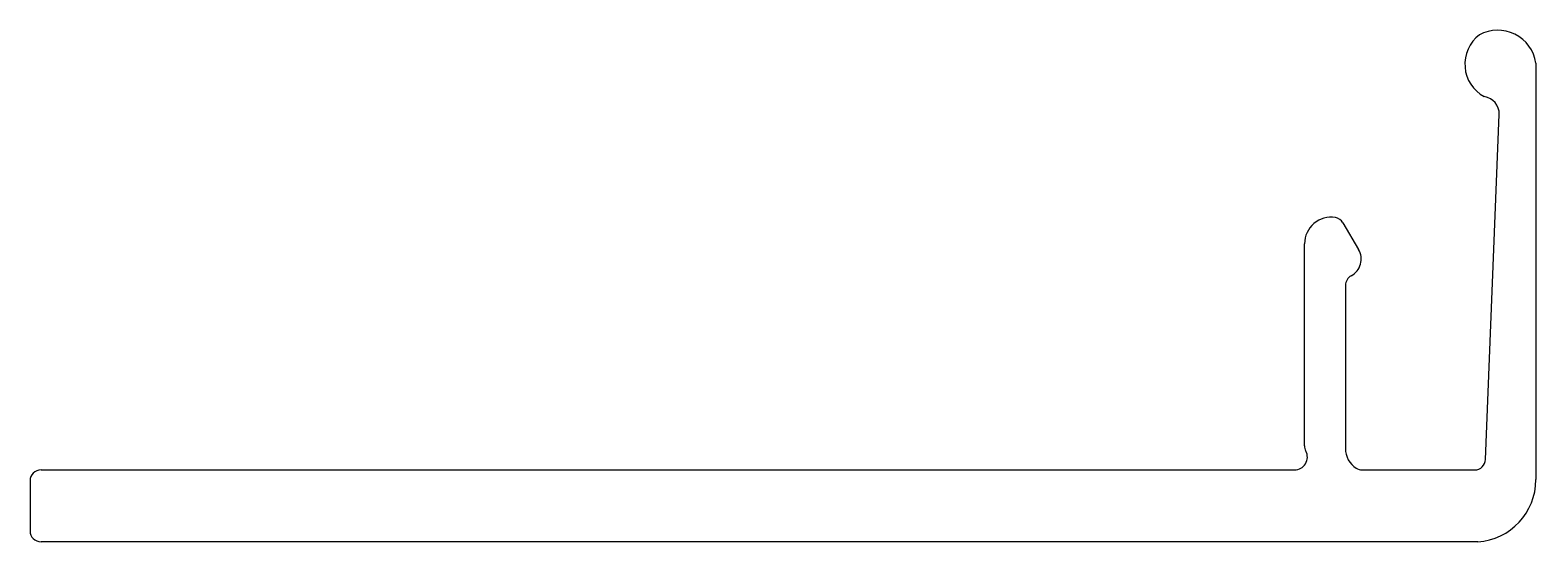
# Model space of a CAD drawing. Extents: x 846.5 to 887.9, y 494.3 to 508.3.
import ezdxf

# ---------------------------------------------------------------- set-up
doc = ezdxf.new("R2010")
doc.units = 0
doc.layers.get('0').update_dxf_attribs({"linetype": 'CONTINUOUS'})

msp = doc.modelspace()

# ---------------------------------------------------------------- linework, layer by layer
at = {"color": 0}
for p, q in [((887.891, 507.411), (887.891, 495.962)), ((886.509, 496.518), (886.883, 505.998)), ((882.585, 503.018), (883.017, 502.288)), ((881.531, 496.888), (881.531, 502.447)), ((882.655, 501.301), (882.655, 496.819)), ((846.786, 496.229), (881.254, 496.229)), ((883.113, 496.23), (886.209, 496.23)), ((846.486, 495.929), (846.486, 494.553)), ((886.291, 494.253), (846.786, 494.253))]:
    msp.add_line(p, q, dxfattribs=at)
for centre, radius, start, end in [((886.954, 507.38), 1.015, 127.3858, 241.6655), ((886.842, 507.254), 1.06, 8.5111, 118.4496), ((886.409, 506.017), 0.474, 357.7432, 82.4076), ((882.256, 502.447), 0.725, 80.3978, 180), ((882.327, 502.866), 0.3, 30.5787, 80.3978), ((882.569, 502.024), 0.52, 298.095, 30.5787), ((882.955, 501.301), 0.3, 118.095, 180), ((881.831, 496.888), 0.3, 180, 207.8794), ((881.254, 496.583), 0.353, 270, 27.8794), ((883.299, 496.819), 0.644, 180, 237.2639), ((886.209, 496.53), 0.3, 270, 357.7432), ((846.786, 495.929), 0.3, 90, 180), ((883.113, 496.53), 0.3, 237.2639, 270), ((886.178, 495.962), 1.713, 273.7924, 0), ((846.786, 494.553), 0.3, 180, 270)]:
    msp.add_arc(centre, radius, start, end, dxfattribs=at)

doc.saveas('drawing.dxf')
